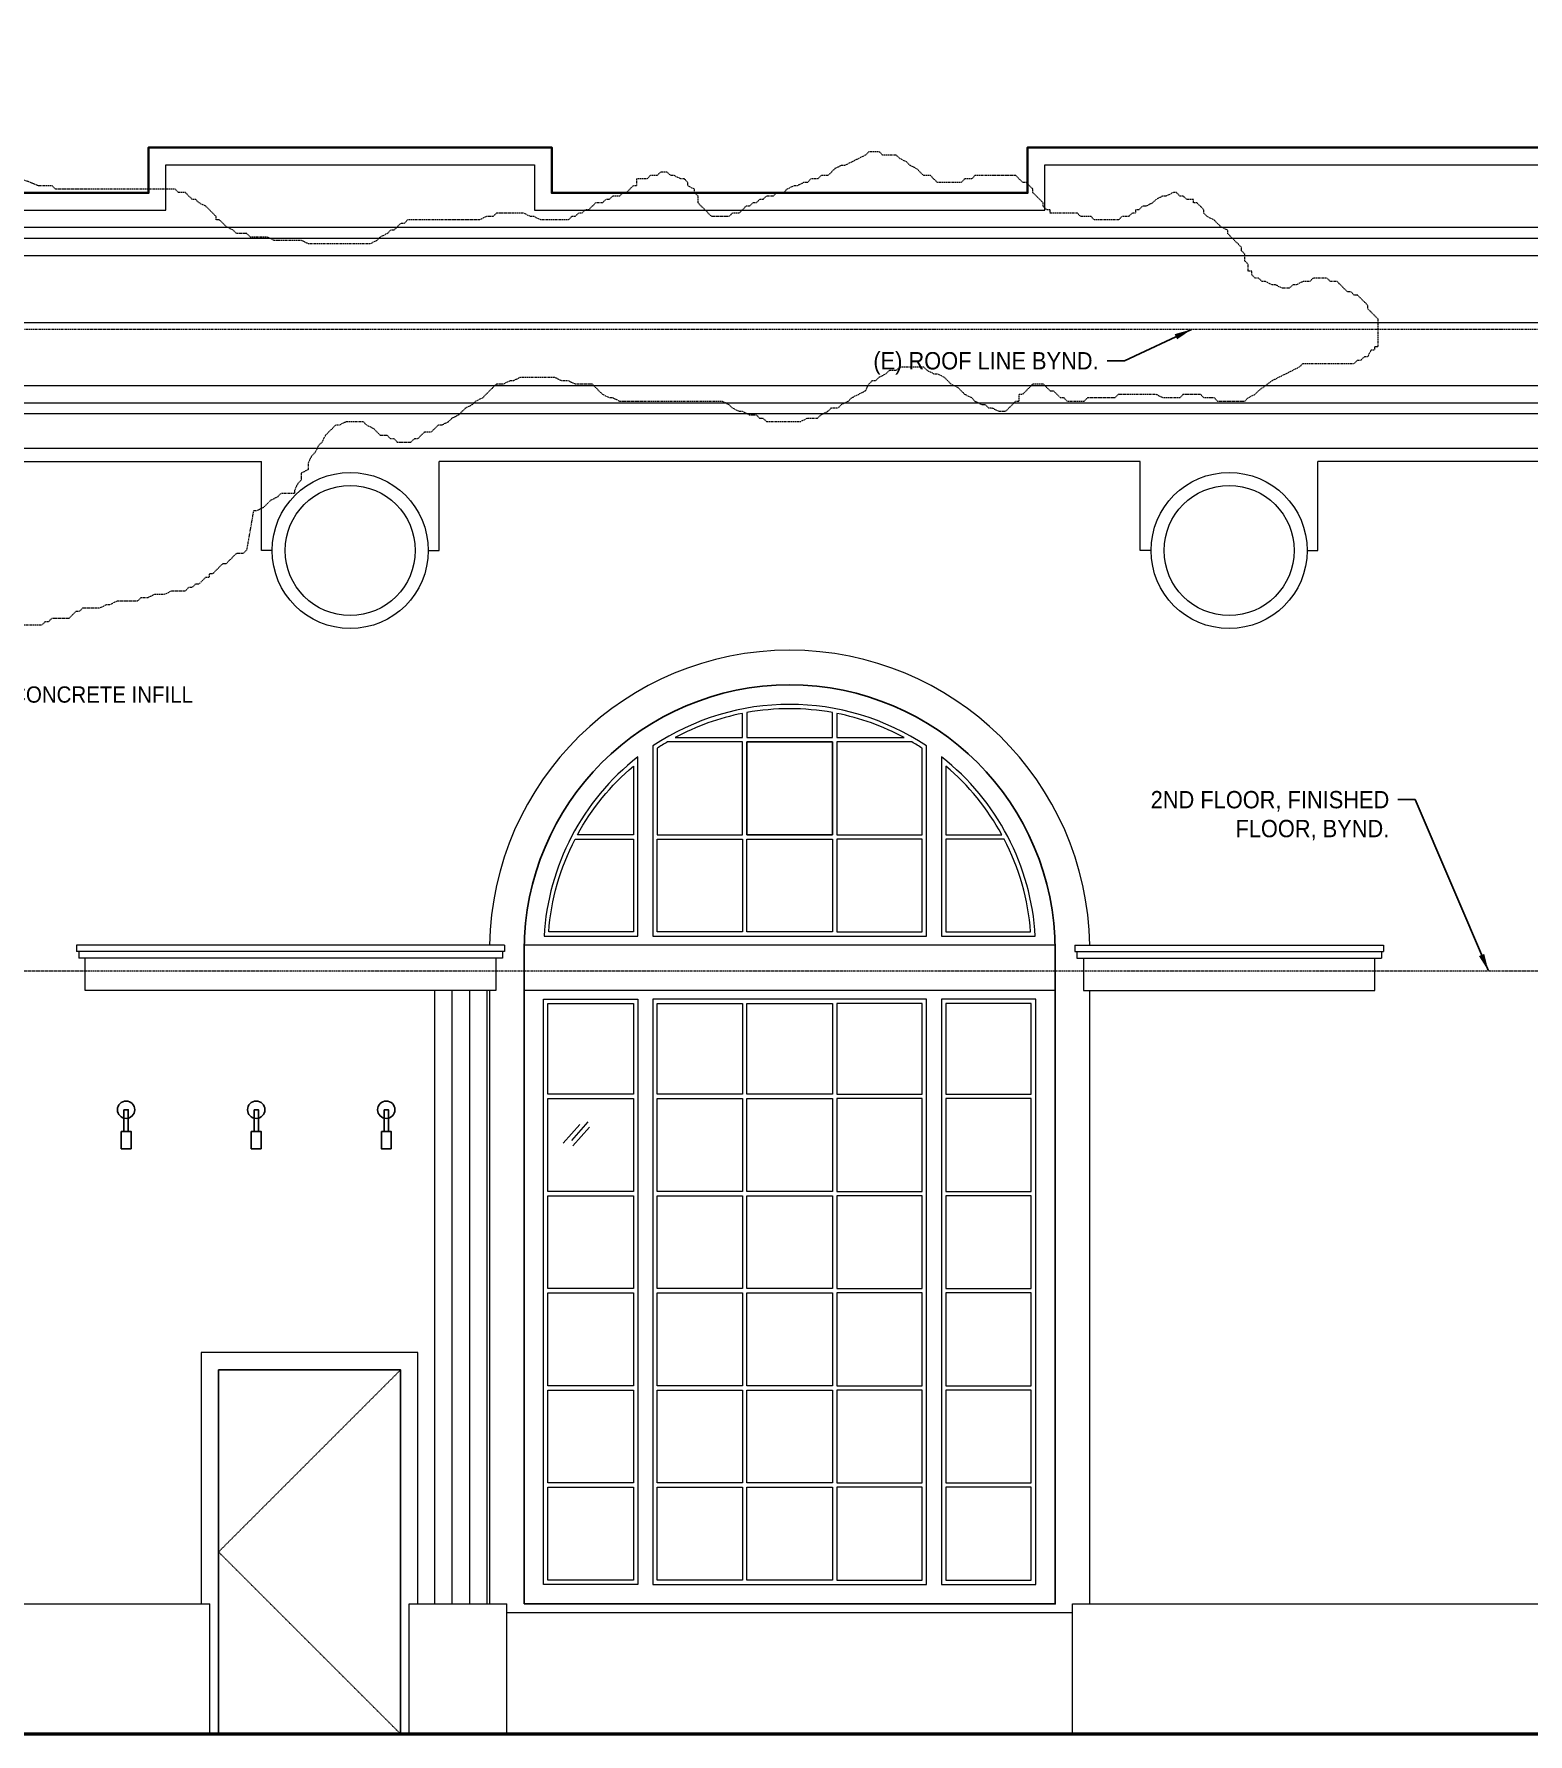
# Model space of a CAD drawing. Header units: inches. Extents: x -5536 to 8590, y -9140 to 228.
# Drawn here: x 2495.3 to 2840, y -2400 to -2007.9 of the extents above; entities that cross this region are included whole.
import ezdxf
from ezdxf import colors
from ezdxf.entities.mleader import LeaderData, LeaderLine
from ezdxf.math import Vec2, Vec3

# ---------------------------------------------------------------- set-up
doc = ezdxf.new("R2010")
doc.units = ezdxf.units.IN
doc.header["$LTSCALE"] = 0.125
doc.header["$MEASUREMENT"] = 0
doc.linetypes.add('DASHED', pattern=[0.75, 0.5, -0.25])
doc.linetypes.add('DOT', pattern=[0.25, 0, -0.25])
doc.layers.get('0').update_dxf_attribs({"linetype": 'CONTINUOUS'})
for name, color, linetype, lineweight in [('A-ELEV-1', 4, 'CONTINUOUS', 35), ('A-ELEV-2', 5, 'CONTINUOUS', 25), ('A-ELEV-3', 8, 'CONTINUOUS', 15), ('A-ELEV-BYND', 9, 'DASHED', 9), ('A-ELEV-CUT', 3, 'CONTINUOUS', 50), ('A-ELEV-GHOST', 8, 'DOT', 15), ('A-NOTE-REF', 8, 'CONTINUOUS', 15)]:
    doc.layers.add(name, color=color, linetype=linetype, lineweight=lineweight)
doc.styles.add('1_4SM', font='swisse.ttf', dxfattribs={"width": 0.9, "height": 4})
doc.styles.add('ANNOT-SM', font='swisse.ttf', dxfattribs={"width": 0.9, "height": 0.078125})
doc.dimstyles.new('DIM1_4$7', dxfattribs={"dimtxt": 4, "dimasz": 4, "dimexe": 2, "dimexo": 2, "dimgap": 2, "dimtad": 0, "dimdec": 4, "dimzin": 11, "dimdsep": 46, "dimlunit": 4, "dimtxsty": '1_4SM', "dimblk": 'ARCHTICK', "dimcen": 4, "dimdle": 2, "dimclrd": 8, "dimclre": 8, "dimclrt": 8, "dimadec": 0, "dimazin": 0, "dimtfac": 4, "dimtdec": 4, "dimtofl": 0, "dimtmove": 1, "dimatfit": 3, "dimfxl": 1, "dimfrac": 2, "dimtzin": 0, "dimarcsym": 0})

# ---------------------------------------------------------------- blocks, each defined once
blk = doc.blocks.new('_ARCHTICK')
at = {"color": 0, "linetype": 'ByBlock', "const_width": 0.15}
blk.add_lwpolyline([(-0.5, -0.5), (0.5, 0.5)], dxfattribs=at)

msp = doc.modelspace()

# ---------------------------------------------------------------- linework, layer by layer
at = {"layer": 'A-ELEV-1'}
msp.add_lwpolyline([(2320.0249, -2044.5), (2521.7747, -2044.5), (2521.7747, -2034), (2614.7747, -2034), (2614.7747, -2044.5), (2724.5249, -2044.5), (2724.5249, -2034), (2858.9, -2034)], dxfattribs=at)
at = {"layer": 'A-ELEV-2'}
msp.add_lwpolyline([(2608.3998, -2370), (2730.8998, -2370), (2730.8998, -2219.25, 1), (2608.3998, -2219.25)], format="xyb", close=True, dxfattribs=at)
for points in [[(2516.08169, -2256), (2517.08169, -2256), (2517.08169, -2261), (2516.08169, -2261)], [(2546.08169, -2256), (2547.08169, -2256), (2547.08169, -2261), (2546.08169, -2261)], [(2576.08169, -2256), (2577.08169, -2256), (2577.08169, -2261), (2576.08169, -2261)], [(2515.45669, -2261), (2517.70669, -2261), (2517.70669, -2265), (2515.45669, -2265)], [(2545.45669, -2261), (2547.70669, -2261), (2547.70669, -2265), (2545.45669, -2265)], [(2575.45669, -2261), (2577.70669, -2261), (2577.70669, -2265), (2575.45669, -2265)]]:
    msp.add_lwpolyline(points, close=True, dxfattribs=at)
msp.add_lwpolyline([(2579.8998, -2400), (2579.8998, -2316), (2537.8998, -2316), (2537.8998, -2400)], dxfattribs=at)
for centre in [(2516.58169, -2256), (2546.58169, -2256), (2576.58169, -2256)]:
    msp.add_circle(centre, 2, dxfattribs=at)
at = {"layer": 'A-ELEV-3'}
for p, q in [((2860.4, -2052.5), (2011.4, -2052.5)), ((2858.9, -2055), (2012.9, -2055)), ((2857.4, -2059), (2014.4, -2059)), ((2857.4, -2074.5), (2014.4, -2074.5)), ((2857.4, -2089), (2014.4, -2089)), ((2857.4, -2093), (2014.4, -2093)), ((2858.9, -2095.5), (2012.9, -2095.5)), ((2858.9, -2103.5), (2012.9, -2103.5)), ((2294.0249, -2106.5), (2547.7747, -2106.5)), ((2547.7747, -2127), (2547.7747, -2106.5)), ((2750.5249, -2106.5), (2588.7747, -2106.5)), ((2588.7747, -2127), (2588.7747, -2106.5)), ((2750.5249, -2127), (2750.5249, -2106.5)), ((2791.5249, -2127), (2791.5249, -2106.5)), ((2857.4, -2106.5), (2791.5249, -2106.5)), ((2550.2747, -2127), (2547.7747, -2127)), ((2586.2747, -2127), (2588.7747, -2127)), ((2753.0249, -2127), (2750.5249, -2127)), ((2789.0249, -2127), (2791.5249, -2127)), ((2603.8998, -2218), (2505.1496, -2218)), ((2603.8998, -2219.5), (2505.1496, -2219.5)), ((2730.87479, -2218), (2608.42481, -2218)), ((2735.3998, -2218), (2806.65, -2218)), ((2735.3998, -2219.5), (2806.65, -2219.5)), ((2587.75443, -2228.5), (2587.75443, -2370)), ((2591.75443, -2228.5), (2591.75443, -2370)), ((2595.75443, -2228.5), (2595.75443, -2370)), ((2599.75443, -2228.5), (2599.75443, -2370)), ((2730.8998, -2228.5), (2608.3998, -2228.5)), ((2617.40371, -2263.7381), (2621.21768, -2259.44138)), ((2619.38299, -2263.11651), (2623.19696, -2258.8198)), ((2619.6658, -2264.30316), (2623.47977, -2260.00644)), ((2484.1498, -2370), (2535.8998, -2370)), ((2535.8998, -2400), (2535.8998, -2370)), ((2581.8998, -2370), (2604.3998, -2370)), ((2581.8998, -2400), (2581.8998, -2370)), ((2604.3998, -2400), (2604.3998, -2370)), ((2604.3998, -2372), (2734.8998, -2372)), ((2734.8998, -2370), (2859.9, -2370)), ((2734.8998, -2400), (2734.8998, -2370))]:
    msp.add_line(p, q, dxfattribs=at)
for points in [[(2012.9, -2048.5), (2016.9, -2048.5), (2016.9, -2038), (2113.2747, -2038), (2113.2747, -2048.5), (2231.0249, -2048.5), (2231.0249, -2038), (2316.0249, -2038), (2316.0249, -2048.5), (2525.7747, -2048.5), (2525.7747, -2038), (2610.7747, -2038), (2610.7747, -2048.5), (2728.5249, -2048.5), (2728.5249, -2038), (2854.9, -2038), (2854.9, -2048.5), (2858.9, -2048.5)], [(2505.1496, -2218), (2505.1496, -2219.5)], [(2505.1496, -2218), (2505.1496, -2219.5)], [(2505.6496, -2219.5), (2505.6496, -2221)], [(2603.3998, -2219.5), (2603.3998, -2221), (2505.6496, -2221)], [(2505.6496, -2219.5), (2505.6496, -2221)], [(2603.8998, -2218), (2603.8998, -2219.5)], [(2735.3998, -2218), (2735.3998, -2219.5)], [(2735.8998, -2219.5), (2735.8998, -2221), (2806.15, -2221)], [(2806.15, -2219.5), (2806.15, -2221)], [(2806.65, -2218), (2806.65, -2219.5)], [(2601.8998, -2221), (2601.8998, -2228.5), (2507.1496, -2228.5), (2507.1496, -2221)], [(2737.3998, -2221), (2737.3998, -2228.5), (2804.65, -2228.5), (2804.65, -2221)], [(2600.3998, -2228.5), (2600.3998, -2370)], [(2738.8998, -2370), (2738.8998, -2228.5)], [(2583.8998, -2370), (2583.8998, -2312), (2533.8998, -2312), (2533.8998, -2370)]]:
    msp.add_lwpolyline(points, dxfattribs=at)
msp.add_lwpolyline([(2738.88852, -2218, 0.982109468), (2600.41108, -2218, 0.982109468)], format="xyb", dxfattribs=at)
for points in [[(2701.1998, -2172.0784, 0.303594243), (2638.0998, -2172.0784), (2638.0998, -2216), (2701.1998, -2216)], [(2658.7998, -2164.566, 0.074684241), (2643.21329, -2170.16667), (2658.7998, -2170.16667)], [(2679.4998, -2164.37706, 0.089041203), (2659.7998, -2164.37706), (2659.7998, -2170.16667), (2679.4998, -2170.16667)], [(2680.4998, -2164.566), (2680.4998, -2170.16667), (2696.08631, -2170.16667, 0.074684241)], [(2658.7998, -2171.16667), (2641.43534, -2171.16667, 0.012327103), (2639.0998, -2172.61568), (2639.0998, -2192.58333), (2658.7998, -2192.58333)], [(2700.1998, -2172.61568, 0.012327103), (2697.86426, -2171.16667), (2680.4998, -2171.16667), (2680.4998, -2192.58333), (2700.1998, -2192.58333)], [(2634.5998, -2174.6175, 0.215177137), (2612.99294, -2216), (2634.5998, -2216)], [(2704.6998, -2174.6175), (2704.6998, -2216), (2726.30666, -2216, 0.215177137)], [(2633.5998, -2176.72401), (2633.5998, -2192.58333), (2620.69113, -2192.58333, -0.092482799)], [(2705.6998, -2176.72401), (2705.6998, -2192.58333), (2718.60847, -2192.58333, 0.092482799)], [(2620.15955, -2193.58333), (2633.5998, -2193.58333), (2633.5998, -2215), (2614.06203, -2215, -0.100871483)], [(2719.14005, -2193.58333), (2705.6998, -2193.58333), (2705.6998, -2215), (2725.23757, -2215, 0.100871483)]]:
    msp.add_lwpolyline(points, format="xyb", close=True, dxfattribs=at)
for points in [[(2659.7998, -2171.16667), (2679.4998, -2171.16667), (2679.4998, -2192.58333), (2659.7998, -2192.58333)], [(2679.4998, -2171.16667), (2659.7998, -2171.16667), (2659.7998, -2192.58333), (2679.4998, -2192.58333)], [(2639.0998, -2193.58333), (2658.7998, -2193.58333), (2658.7998, -2215), (2639.0998, -2215)], [(2659.7998, -2193.58333), (2679.4998, -2193.58333), (2679.4998, -2215), (2659.7998, -2215)], [(2700.1998, -2193.58333), (2680.4998, -2193.58333), (2680.4998, -2215), (2700.1998, -2215)], [(2634.5998, -2230.5), (2634.5998, -2365.5), (2612.8998, -2365.5), (2612.8998, -2230.5)], [(2701.1998, -2230.5), (2638.0998, -2230.5), (2638.0998, -2365.5), (2701.1998, -2365.5)], [(2704.6998, -2230.5), (2704.6998, -2365.5), (2726.3998, -2365.5), (2726.3998, -2230.5)], [(2613.8998, -2231.5), (2633.5998, -2231.5), (2633.5998, -2252.41667), (2613.8998, -2252.41667)], [(2639.0998, -2231.5), (2658.7998, -2231.5), (2658.7998, -2252.41667), (2639.0998, -2252.41667)], [(2659.7998, -2231.5), (2679.4998, -2231.5), (2679.4998, -2252.41667), (2659.7998, -2252.41667)], [(2700.1998, -2231.5), (2680.4998, -2231.5), (2680.4998, -2252.41667), (2700.1998, -2252.41667)], [(2725.3998, -2231.5), (2705.6998, -2231.5), (2705.6998, -2252.41667), (2725.3998, -2252.41667)], [(2613.8998, -2253.41667), (2633.5998, -2253.41667), (2633.5998, -2274.83333), (2613.8998, -2274.83333)], [(2639.0998, -2253.41667), (2658.7998, -2253.41667), (2658.7998, -2274.83333), (2639.0998, -2274.83333)], [(2659.7998, -2253.41667), (2679.4998, -2253.41667), (2679.4998, -2274.83333), (2659.7998, -2274.83333)], [(2700.1998, -2253.41667), (2680.4998, -2253.41667), (2680.4998, -2274.83333), (2700.1998, -2274.83333)], [(2725.3998, -2253.41667), (2705.6998, -2253.41667), (2705.6998, -2274.83333), (2725.3998, -2274.83333)], [(2613.8998, -2275.83333), (2633.5998, -2275.83333), (2633.5998, -2297.25), (2613.8998, -2297.25)], [(2639.0998, -2275.83333), (2658.7998, -2275.83333), (2658.7998, -2297.25), (2639.0998, -2297.25)], [(2659.7998, -2275.83333), (2679.4998, -2275.83333), (2679.4998, -2297.25), (2659.7998, -2297.25)], [(2700.1998, -2275.83333), (2680.4998, -2275.83333), (2680.4998, -2297.25), (2700.1998, -2297.25)], [(2725.3998, -2275.83333), (2705.6998, -2275.83333), (2705.6998, -2297.25), (2725.3998, -2297.25)], [(2613.8998, -2298.25), (2633.5998, -2298.25), (2633.5998, -2319.66667), (2613.8998, -2319.66667)], [(2639.0998, -2298.25), (2658.7998, -2298.25), (2658.7998, -2319.66667), (2639.0998, -2319.66667)], [(2659.7998, -2298.25), (2679.4998, -2298.25), (2679.4998, -2319.66667), (2659.7998, -2319.66667)], [(2700.1998, -2298.25), (2680.4998, -2298.25), (2680.4998, -2319.66667), (2700.1998, -2319.66667)], [(2725.3998, -2298.25), (2705.6998, -2298.25), (2705.6998, -2319.66667), (2725.3998, -2319.66667)], [(2613.8998, -2320.66667), (2633.5998, -2320.66667), (2633.5998, -2342.08333), (2613.8998, -2342.08333)], [(2639.0998, -2320.66667), (2658.7998, -2320.66667), (2658.7998, -2342.08333), (2639.0998, -2342.08333)], [(2659.7998, -2320.66667), (2679.4998, -2320.66667), (2679.4998, -2342.08333), (2659.7998, -2342.08333)], [(2700.1998, -2320.66667), (2680.4998, -2320.66667), (2680.4998, -2342.08333), (2700.1998, -2342.08333)], [(2725.3998, -2320.66667), (2705.6998, -2320.66667), (2705.6998, -2342.08333), (2725.3998, -2342.08333)], [(2613.8998, -2343.08333), (2633.5998, -2343.08333), (2633.5998, -2364.5), (2613.8998, -2364.5)], [(2639.0998, -2343.08333), (2658.7998, -2343.08333), (2658.7998, -2364.5), (2639.0998, -2364.5)], [(2659.7998, -2343.08333), (2679.4998, -2343.08333), (2679.4998, -2364.5), (2659.7998, -2364.5)], [(2700.1998, -2343.08333), (2680.4998, -2343.08333), (2680.4998, -2364.5), (2700.1998, -2364.5)], [(2725.3998, -2343.08333), (2705.6998, -2343.08333), (2705.6998, -2364.5), (2725.3998, -2364.5)]]:
    msp.add_lwpolyline(points, close=True, dxfattribs=at)
for centre, radius in [((2568.2747, -2127), 18), ((2771.0249, -2127), 18), ((2568.2747, -2127), 15), ((2771.0249, -2127), 15)]:
    msp.add_circle(centre, radius, dxfattribs=at)
at = {"layer": 'A-ELEV-BYND'}
for p, q in [((2857.4, -2076), (2014.4, -2076)), ((2855.9, -2224), (2015.9, -2224))]:
    msp.add_line(p, q, dxfattribs=at)
msp.add_lwpolyline([(2579.8998, -2316), (2537.8998, -2358), (2579.8998, -2400)], dxfattribs=at)
at = {"layer": 'A-ELEV-CUT'}
msp.add_line((1969.475, -2400), (3026.925, -2400), dxfattribs=at)
at = {"layer": 'A-ELEV-GHOST'}
msp.add_lwpolyline([(2492.42423, -2144.15658), (2497.15434, -2144.15658), (2497.94269, -2143.36854), (2498.73104, -2143.36854), (2499.51939, -2142.5805), (2503.46115, -2142.5805), (2504.24949, -2141.79246), (2505.03784, -2141.00441), (2505.82619, -2141.00441), (2506.61454, -2140.21638), (2510.55628, -2140.21638), (2512.13299, -2139.42833), (2512.92134, -2139.42833), (2514.49804, -2138.64029), (2519.22813, -2138.64029), (2520.01648, -2137.85226), (2521.59317, -2137.85226), (2523.16989, -2137.06421), (2525.53493, -2137.06421), (2527.11163, -2136.27617), (2530.26502, -2136.27617), (2531.05337, -2135.48812), (2531.84174, -2135.48812), (2532.63009, -2134.70009), (2533.41843, -2134.70009), (2534.20678, -2133.91205), (2534.99513, -2133.124), (2535.78348, -2133.124), (2535.78348, -2132.33597), (2536.57183, -2132.33597), (2537.36017, -2131.54793), (2538.14852, -2130.75988), (2538.93687, -2129.97185), (2539.72522, -2129.97185), (2540.51357, -2129.1838), (2541.30193, -2128.39576), (2542.09028, -2127.60773), (2543.66698, -2127.60773), (2544.45533, -2126.81968), (2546.03202, -2117.74361), (2546.82037, -2117.74361), (2548.39707, -2116.95556), (2549.18542, -2116.16752), (2549.97376, -2115.37947), (2551.55048, -2114.59144), (2552.33883, -2113.8034), (2555.49222, -2113.8034), (2555.49222, -2113.01535), (2556.28057, -2111.43927), (2557.06892, -2110.65123), (2557.06892, -2109.07515), (2558.64561, -2108.28711), (2558.64561, -2106.71103), (2559.43396, -2105.13494), (2560.22231, -2104.34691), (2561.01068, -2102.77082), (2561.79902, -2101.98278), (2562.58737, -2100.4067), (2563.37572, -2099.61866), (2564.16407, -2098.83062), (2564.95242, -2098.04258), (2565.74077, -2098.04258), (2567.31746, -2097.25454), (2571.25922, -2097.25454), (2572.04757, -2098.04258), (2573.62427, -2098.83062), (2574.41261, -2099.61866), (2575.20096, -2100.4067), (2576.77766, -2100.4067), (2577.56601, -2101.19475), (2578.35436, -2101.19475), (2579.1427, -2101.98278), (2582.29612, -2101.98278), (2583.08446, -2101.19475), (2583.87281, -2101.19475), (2584.66116, -2100.4067), (2585.44951, -2099.61866), (2587.0262, -2099.61866), (2587.81455, -2098.83062), (2588.6029, -2098.04258), (2589.39125, -2098.04258), (2590.96796, -2097.25454), (2591.75631, -2096.4665), (2593.33301, -2095.67846), (2594.12136, -2094.89041), (2594.90971, -2094.10237), (2596.4864, -2093.31434), (2597.27475, -2092.52629), (2598.85145, -2091.73825), (2599.63981, -2090.95022), (2600.42816, -2090.16217), (2601.21651, -2089.37413), (2602.00486, -2088.58608), (2603.58155, -2088.58608), (2605.15825, -2087.79805), (2605.9466, -2087.79805), (2607.52329, -2087.01001), (2615.4068, -2087.01001), (2616.98349, -2087.79805), (2618.56019, -2087.79805), (2620.1369, -2088.58608), (2624.07864, -2088.58608), (2624.86699, -2089.37413), (2625.65534, -2090.16217), (2626.44369, -2090.95022), (2628.02039, -2091.73825), (2628.80875, -2091.73825), (2630.38545, -2092.52629), (2654.03593, -2092.52629), (2655.61263, -2093.31434), (2656.40098, -2094.10237), (2657.97769, -2094.89041), (2658.76604, -2094.89041), (2660.34274, -2095.67846), (2661.91943, -2095.67846), (2662.70778, -2096.4665), (2663.49613, -2096.4665), (2664.28448, -2097.25454), (2672.16798, -2097.25454), (2673.74467, -2096.4665), (2676.10972, -2096.4665), (2676.89807, -2095.67846), (2678.47478, -2094.89041), (2679.26313, -2094.10237), (2680.83983, -2094.10237), (2681.62818, -2093.31434), (2683.20487, -2092.52629), (2683.99322, -2091.73825), (2685.56992, -2090.95022), (2687.14663, -2090.16217), (2687.93498, -2088.58608), (2688.72333, -2087.79805), (2689.51168, -2087.79805), (2690.30002, -2087.01001), (2691.87672, -2086.22196), (2692.66507, -2085.43393), (2694.24176, -2085.43393), (2695.03011, -2084.64589), (2700.54857, -2084.64589), (2701.33692, -2085.43393), (2702.91361, -2086.22196), (2703.70196, -2086.22196), (2705.27866, -2087.01001), (2706.06701, -2087.79805), (2706.85537, -2088.58608), (2708.43207, -2089.37413), (2709.22042, -2090.16217), (2710.00877, -2090.95022), (2711.58546, -2091.73825), (2712.37381, -2092.52629), (2713.95051, -2093.31434), (2714.73886, -2093.31434), (2715.5272, -2094.10237), (2716.31557, -2094.10237), (2717.89227, -2094.89041), (2719.46896, -2094.89041), (2721.04566, -2093.31434), (2721.83401, -2092.52629), (2722.62236, -2092.52629), (2722.62236, -2090.95022), (2723.4107, -2090.95022), (2724.19905, -2090.16217), (2724.9874, -2089.37413), (2725.77577, -2088.58608), (2728.14081, -2088.58608), (2728.92916, -2089.37413), (2729.71751, -2090.16217), (2730.50586, -2090.16217), (2731.2942, -2090.95022), (2732.08255, -2091.73825), (2732.8709, -2091.73825), (2733.65925, -2092.52629), (2737.60101, -2092.52629), (2738.38936, -2091.73825), (2744.69614, -2091.73825), (2745.48451, -2090.95022), (2754.15634, -2090.95022), (2755.73306, -2091.73825), (2759.6748, -2091.73825), (2760.46314, -2090.95022), (2764.40489, -2090.95022), (2765.19325, -2091.73825), (2767.5583, -2091.73825), (2768.34665, -2092.52629), (2774.65345, -2092.52629), (2775.4418, -2091.73825), (2777.01849, -2090.95022), (2777.80684, -2090.16217), (2780.96023, -2087.79805), (2784.11365, -2086.22196), (2787.26704, -2084.64589), (2788.05539, -2083.85784), (2799.88063, -2083.85784), (2800.66898, -2083.06981), (2801.45733, -2083.06981), (2802.24567, -2082.28176), (2803.03402, -2082.28176), (2803.82239, -2080.70569), (2804.61074, -2080.70569), (2804.61074, -2079.91764), (2805.39909, -2079.91764), (2805.39909, -2073.61331), (2804.61074, -2072.82528), (2803.82239, -2072.03723), (2803.03402, -2071.24919), (2803.03402, -2070.46115), (2802.24567, -2069.67311), (2800.66898, -2068.09703), (2799.88063, -2068.09703), (2799.09228, -2067.30899), (2798.30393, -2067.30899), (2797.51558, -2066.52095), (2796.72724, -2065.7329), (2795.93889, -2064.94487), (2794.36219, -2064.94487), (2793.57382, -2064.15683), (2790.42043, -2064.15683), (2789.63208, -2064.94487), (2788.05539, -2064.94487), (2786.47869, -2065.7329), (2785.69034, -2065.7329), (2784.90199, -2066.52095), (2783.32528, -2066.52095), (2781.74858, -2065.7329), (2780.96023, -2065.7329), (2779.38354, -2064.94487), (2778.59519, -2064.94487), (2777.80684, -2064.15683), (2777.01849, -2064.15683), (2776.23015, -2063.36878), (2776.23015, -2062.58074), (2775.4418, -2062.58074), (2775.4418, -2061.00466), (2774.65345, -2060.21662), (2774.65345, -2058.64054), (2773.86508, -2057.8525), (2773.86508, -2057.06445), (2773.07673, -2056.27642), (2772.28839, -2055.48837), (2770.71169, -2053.9123), (2770.71169, -2053.12425), (2769.13499, -2052.33621), (2768.34665, -2051.54818), (2767.5583, -2050.76013), (2765.9816, -2049.97209), (2765.19325, -2049.18404), (2765.19325, -2048.39601), (2764.40489, -2047.60797), (2763.61654, -2046.81992), (2762.82819, -2046.81992), (2762.82819, -2046.03189), (2761.25149, -2046.03189), (2760.46314, -2045.24384), (2759.6748, -2045.24384), (2758.88645, -2044.4558), (2758.0981, -2044.4558), (2756.5214, -2045.24384), (2755.73306, -2045.24384), (2754.15634, -2046.03189), (2753.36799, -2046.81992), (2751.7913, -2047.60797), (2751.00295, -2047.60797), (2750.2146, -2048.39601), (2749.42625, -2048.39601), (2749.42625, -2049.18404), (2748.6379, -2049.18404), (2747.84955, -2049.97209), (2746.27286, -2049.97209), (2745.48451, -2050.76013), (2739.96605, -2050.76013), (2739.17771, -2049.97209), (2736.81266, -2049.97209), (2736.02431, -2049.18404), (2729.71751, -2049.18404), (2729.71751, -2048.39601), (2728.92916, -2048.39601), (2728.14081, -2047.60797), (2728.14081, -2046.81992), (2727.35246, -2046.03189), (2726.56412, -2045.24384), (2725.77577, -2044.4558), (2725.77577, -2043.66777), (2724.9874, -2042.87972), (2724.19905, -2042.09168), (2723.4107, -2042.09168), (2722.62236, -2041.30365), (2721.83401, -2040.5156), (2712.37381, -2040.5156), (2711.58546, -2041.30365), (2710.00877, -2041.30365), (2709.22042, -2042.09168), (2703.70196, -2042.09168), (2702.91361, -2041.30365), (2702.12527, -2040.5156), (2700.54857, -2040.5156), (2699.76022, -2039.72756), (2698.97187, -2038.93951), (2697.39518, -2038.15148), (2696.60683, -2037.36344), (2695.03011, -2036.57539), (2694.24176, -2035.78736), (2691.08837, -2035.78736), (2690.30002, -2034.99932), (2687.93498, -2034.99932), (2687.14663, -2035.78736), (2685.56992, -2036.57539), (2683.99322, -2037.36344), (2682.41652, -2038.15148), (2681.62818, -2038.15148), (2680.05148, -2038.93951), (2679.26313, -2039.72756), (2678.47478, -2040.5156), (2676.89807, -2040.5156), (2676.10972, -2041.30365), (2674.53302, -2041.30365), (2673.74467, -2042.09168), (2672.95633, -2042.09168), (2671.37963, -2042.87972), (2670.59128, -2042.87972), (2669.01459, -2043.66777), (2668.22624, -2044.4558), (2666.64952, -2044.4558), (2665.86117, -2045.24384), (2664.28448, -2045.24384), (2663.49613, -2046.03189), (2662.70778, -2046.03189), (2661.91943, -2046.81992), (2661.13108, -2046.81992), (2660.34274, -2047.60797), (2659.55439, -2047.60797), (2657.97769, -2049.18404), (2656.40098, -2049.18404), (2655.61263, -2049.97209), (2651.67089, -2049.97209), (2650.88254, -2049.18404), (2649.30584, -2047.60797), (2648.51749, -2046.81992), (2648.51749, -2045.24384), (2647.72913, -2044.4558), (2647.72913, -2043.66777), (2646.15243, -2042.87972), (2646.15243, -2042.09168), (2645.36408, -2041.30365), (2644.57574, -2041.30365), (2642.99904, -2040.5156), (2642.21069, -2040.5156), (2641.42234, -2039.72756), (2639.84565, -2039.72756), (2639.0573, -2040.5156), (2637.48058, -2040.5156), (2636.69223, -2041.30365), (2634.32719, -2041.30365), (2634.32719, -2042.87972), (2633.53884, -2042.87972), (2632.75049, -2043.66777), (2631.96215, -2044.4558), (2631.1738, -2044.4558), (2630.38545, -2045.24384), (2628.80875, -2045.24384), (2628.02039, -2046.03189), (2627.23204, -2046.03189), (2626.44369, -2046.81992), (2624.86699, -2046.81992), (2624.07864, -2047.60797), (2623.2903, -2048.39601), (2622.50195, -2048.39601), (2621.7136, -2049.18404), (2620.92525, -2049.18404), (2620.1369, -2049.97209), (2619.34856, -2049.97209), (2618.56019, -2050.76013), (2612.2534, -2050.76013), (2610.67671, -2049.97209), (2609.88836, -2049.97209), (2608.31164, -2049.18404), (2602.00486, -2049.18404), (2601.21651, -2049.97209), (2599.63981, -2049.97209), (2598.0631, -2050.76013), (2581.50777, -2050.76013), (2580.71942, -2051.54818), (2579.93107, -2051.54818), (2578.35436, -2053.12425), (2577.56601, -2053.12425), (2576.77766, -2053.9123), (2575.20096, -2054.70033), (2574.41261, -2055.48837), (2572.83592, -2056.27642), (2558.64561, -2056.27642), (2557.06892, -2055.48837), (2550.76211, -2055.48837), (2549.18542, -2054.70033), (2545.24368, -2054.70033), (2544.45533, -2053.9123), (2542.09028, -2053.9123), (2541.30193, -2053.12425), (2539.72522, -2052.33621), (2538.93687, -2051.54818), (2538.14852, -2050.76013), (2537.36017, -2050.76013), (2537.36017, -2049.97209), (2536.57183, -2049.18404), (2534.99513, -2047.60797), (2533.41843, -2046.81992), (2532.63009, -2046.03189), (2531.84174, -2046.03189), (2531.05337, -2045.24384), (2530.26502, -2044.4558), (2528.68833, -2044.4558), (2527.89998, -2043.66777), (2500.30773, -2043.66777), (2499.51939, -2042.87972), (2496.36599, -2042.87972), (2492.42423, -2041.30365)], dxfattribs=at)

# ---------------------------------------------------------------- texts
at = {"layer": 'A-NOTE-REF', "color": 8, "char_height": 4, "width": 74.3574398, "attachment_point": 3, "style": '1_4SM'}
for s, insert in [('(E) ROOF LINE BYND.', (2740.92095, -2081.23091)), ('2ND FLOOR, FINISHED FLOOR, BYND.', (2807.97702, -2182.47024))]:
    msp.add_mtext(s, dxfattribs=dict(at, insert=insert))

# ---------------------------------------------------------------- leaders
at = {"layer": 'A-NOTE-REF', "annotation_type": 0, "has_hookline": 1, "hookline_direction": 1}
for points, text_width in [([(2762.37188, -2076), (2746.92095, -2083.23091), (2742.92095, -2083.23091)], 56.89899), ([(2830.84238, -2223.98508), (2813.97702, -2184.47024), (2809.97702, -2184.47024)], 61.35335)]:
    msp.add_leader(points, dimstyle='DIM1_4$7', override={"dimgap": 2, "dimtad": 0}, dxfattribs=dict(at, text_width=text_width))
at = {"layer": 'A-NOTE-REF', "color": 8}
ml = msp.add_multileader_mtext('Standard', dxfattribs=at)
ml.set_content('ROOF LINE BEYOND', color=8, style='ANNOT-SM')
ml.set_leader_properties()
ml.build(insert=Vec2(0, 0))
ml.multileader.update_dxf_attribs({"dogleg_length": 0.09375, "arrow_head_size": 4.5, "scale": 48})
ctx = ml.context
ctx.base_point, ctx.scale, ctx.char_height, ctx.arrow_head_size, ctx.landing_gap_size, ctx.plane_origin = Vec3(3839.30768, -2009.83668), 48, 3.75, 4.5, 3, Vec3(3916.55204, -2041)
ctx.text_align_type = 2
notes = []
notes.append((ctx, [(0, (1, 1, 0), (3901.28384, -2009.83668), (-1, 0), 4.5, [(0, [(3916.55204, -2076)], 0, [])])]))
ctx.mtext.insert, ctx.mtext.width, ctx.mtext.alignment, ctx.mtext.flow_direction = Vec3(3893.78384, -2007.91224), 127.1873738, 3, 5
ml = msp.add_multileader_mtext('Standard', dxfattribs=at)
ml.set_content('MTL GUARD RAIL AT LOCATIONS OF PARAPET LOWER THAN 42" H. NOT VISIBLE FROM STREET ', color=8, style='ANNOT-SM')
ml.set_leader_properties()
ml.build(insert=Vec2(0, 0))
ml.multileader.update_dxf_attribs({"dogleg_length": 0.09375, "arrow_head_size": 4.5, "scale": 48})
ctx = ml.context
ctx.base_point, ctx.scale, ctx.char_height, ctx.arrow_head_size, ctx.landing_gap_size, ctx.plane_origin = Vec3(4124.08036, -2009.83668), 48, 3.75, 4.5, 3, Vec3(4273.21518, -2041)
ctx.text_align_type = 2
notes.append((ctx, [(0, (1, 1, 0), (4257.94699, -2009.83668), (-1, 0), 4.5, [(0, [(4273.21518, -2025.25)], 0, [])])]))
ctx.mtext.insert, ctx.mtext.width, ctx.mtext.alignment, ctx.mtext.flow_direction = Vec3(4250.44699, -2007.91224), 127.1873738, 3, 5
ml = msp.add_multileader_mtext('Standard', dxfattribs=at)
ml.set_content('(E) CONCRETE INFILL', color=8, style='ANNOT-SM')
ml.set_leader_properties()
ml.build(insert=Vec2(0, 0))
ml.multileader.update_dxf_attribs({"dogleg_length": 0.09375, "arrow_head_size": 4.5, "scale": 48})
ctx = ml.context
ctx.base_point, ctx.scale, ctx.char_height, ctx.arrow_head_size, ctx.landing_gap_size, ctx.plane_origin = Vec3(2479.4805, -2160.71537), 48, 3.75, 4.5, 3, Vec3(2433.68869, -2191.84297)
notes.append((ctx, [(0, (1, 1, 0), (2474.9805, -2160.71537), (1, 0), 4.5, [(0, [(2429.42545, -2175.02286)], 0, [])])]))
ctx.mtext.insert, ctx.mtext.flow_direction = Vec3(2482.4805, -2158.34722), 5
for ctx, leaders in notes:
    for number, flags, end, landing, length, lines in leaders:
        leader = LeaderData()
        leader.index, (leader.has_last_leader_line, leader.has_dogleg_vector, leader.attachment_direction) = number, flags
        leader.last_leader_point, leader.dogleg_vector, leader.dogleg_length = Vec3(end), Vec3(landing), length
        for number, points, colour, breaks in lines:
            line = LeaderLine()
            line.index, line.vertices, line.color, line.breaks = number, Vec3.list(points), colors.encode_raw_color(colour), breaks
            leader.lines.append(line)
        ctx.leaders.append(leader)

doc.saveas('drawing.dxf')
